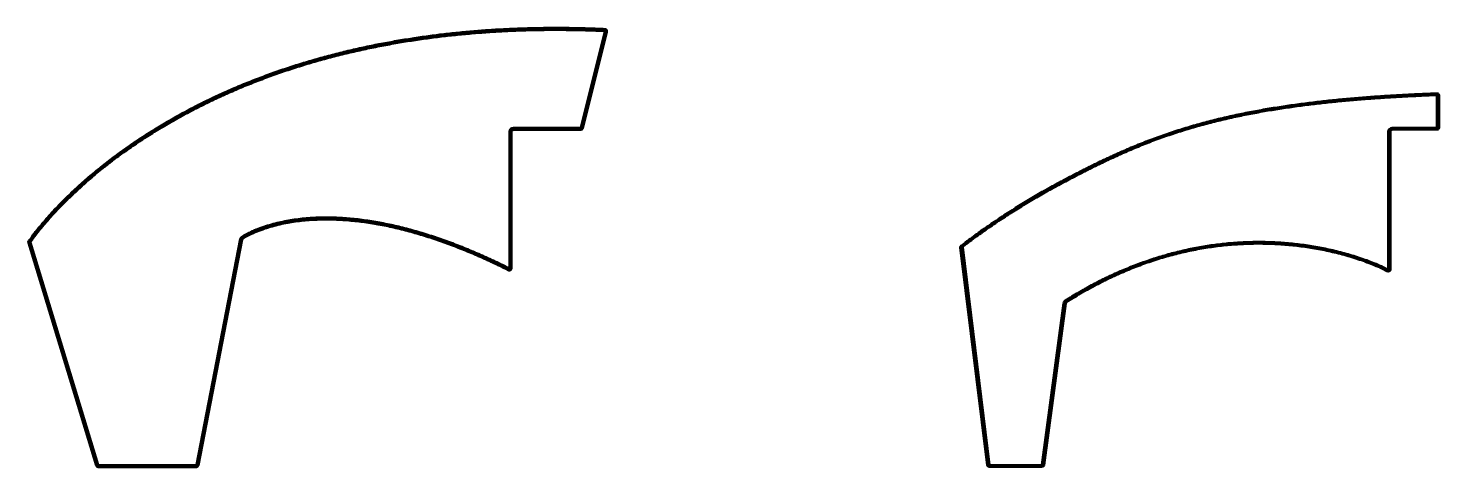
# Model space of a CAD drawing. Header units: inches. Extents: x 28.2 to 97.1, y -6.7 to 14.7.
import ezdxf

# ---------------------------------------------------------------- set-up
doc = ezdxf.new("R2010")
doc.units = ezdxf.units.IN
doc.header["$MEASUREMENT"] = 0
doc.layers.add('rounded offsets', color=7, linetype='Continuous')

msp = doc.modelspace()

# ---------------------------------------------------------------- linework, layer by layer
at = {"layer": 'rounded offsets', "color": 5, "lineweight": 53, "true_color": 0x0c00e7}
for points, knots in [([(56.482, 14.549), (56.482, 14.549), (55.302, 9.85), (55.302, 9.85), (55.291, 9.808), (55.253, 9.778), (55.209, 9.778), (55.209, 9.778), (51.919, 9.778), (51.919, 9.778), (51.866, 9.778), (51.823, 9.735), (51.823, 9.682), (51.823, 9.682), (51.823, 3.017), (51.823, 3.017), (51.823, 2.946), (51.748, 2.899), (51.685, 2.931), (51.568, 2.99), (51.453, 3.047), (51.338, 3.103), (51.221, 3.16), (51.105, 3.215), (50.989, 3.27), (50.871, 3.326), (50.755, 3.38), (50.639, 3.433), (50.52, 3.487), (50.402, 3.54), (50.286, 3.591), (50.167, 3.644), (50.048, 3.695), (49.931, 3.745), (49.811, 3.796), (49.692, 3.846), (49.574, 3.894), (49.453, 3.943), (49.334, 3.991), (49.215, 4.037), (49.093, 4.085), (48.973, 4.131), (48.854, 4.176), (48.732, 4.222), (48.611, 4.266), (48.491, 4.308), (48.368, 4.352), (48.246, 4.395), (48.125, 4.435), (48.002, 4.477), (47.879, 4.517), (47.758, 4.556), (47.634, 4.596), (47.51, 4.634), (47.389, 4.671), (47.263, 4.708), (47.14, 4.744), (47.017, 4.778), (46.891, 4.813), (46.767, 4.847), (46.644, 4.879), (46.517, 4.912), (46.392, 4.943), (46.268, 4.972), (46.141, 5.002), (46.015, 5.031), (45.891, 5.058), (45.763, 5.085), (45.637, 5.111), (45.512, 5.135), (45.384, 5.16), (45.257, 5.183), (45.132, 5.204), (45.003, 5.226), (44.875, 5.246), (44.75, 5.264), (44.62, 5.282), (44.492, 5.299), (44.366, 5.314), (44.236, 5.329), (44.108, 5.343), (43.982, 5.354), (43.851, 5.366), (43.722, 5.376), (43.596, 5.384), (43.465, 5.393), (43.336, 5.399), (43.21, 5.403), (43.078, 5.408), (42.949, 5.41), (42.824, 5.411), (42.691, 5.411), (42.562, 5.41), (42.437, 5.406), (42.304, 5.402), (42.176, 5.396), (42.051, 5.388), (41.918, 5.38), (41.79, 5.369), (41.665, 5.357), (41.533, 5.343), (41.405, 5.328), (41.281, 5.311), (41.149, 5.292), (41.021, 5.272), (40.899, 5.25), (40.767, 5.226), (40.641, 5.2), (40.521, 5.172), (40.388, 5.142), (40.263, 5.11), (40.146, 5.077), (40.013, 5.041), (39.89, 5.002), (39.776, 4.964), (39.643, 4.919), (39.522, 4.874), (39.413, 4.83), (39.276, 4.774), (39.158, 4.72), (39.06, 4.672), (38.887, 4.587), (38.775, 4.518), (38.723, 4.484), (38.701, 4.47), (38.686, 4.447), (38.681, 4.422), (38.681, 4.422), (36.541, -6.587), (36.541, -6.587), (36.532, -6.632), (36.493, -6.664), (36.447, -6.664), (36.447, -6.664), (31.649, -6.664), (31.649, -6.664), (31.607, -6.664), (31.569, -6.637), (31.557, -6.596), (31.557, -6.596), (28.241, 4.25), (28.241, 4.25), (28.233, 4.278), (28.237, 4.308), (28.253, 4.332), (28.29, 4.385), (28.365, 4.493), (28.482, 4.647), (28.548, 4.734), (28.629, 4.837), (28.722, 4.952), (28.797, 5.044), (28.88, 5.144), (28.972, 5.251), (29.051, 5.343), (29.136, 5.441), (29.228, 5.544), (29.311, 5.635), (29.398, 5.731), (29.491, 5.83), (29.577, 5.921), (29.666, 6.015), (29.76, 6.111), (29.848, 6.201), (29.939, 6.293), (30.035, 6.387), (30.125, 6.475), (30.218, 6.566), (30.315, 6.658), (30.406, 6.745), (30.501, 6.833), (30.599, 6.923), (30.693, 7.009), (30.789, 7.095), (30.888, 7.183), (30.984, 7.267), (31.081, 7.353), (31.182, 7.439), (31.279, 7.521), (31.378, 7.605), (31.48, 7.689), (31.578, 7.77), (31.679, 7.852), (31.782, 7.935), (31.881, 8.014), (31.983, 8.095), (32.087, 8.175), (32.188, 8.254), (32.292, 8.332), (32.397, 8.411), (32.499, 8.488), (32.603, 8.565), (32.71, 8.642), (32.813, 8.718), (32.919, 8.793), (33.026, 8.869), (33.131, 8.942), (33.238, 9.016), (33.346, 9.09), (33.452, 9.163), (33.56, 9.235), (33.669, 9.307), (33.776, 9.378), (33.885, 9.449), (33.995, 9.52), (34.103, 9.589), (34.213, 9.658), (34.324, 9.727), (34.433, 9.795), (34.544, 9.862), (34.656, 9.93), (34.766, 9.996), (34.878, 10.062), (34.991, 10.128), (35.102, 10.193), (35.215, 10.257), (35.329, 10.322), (35.441, 10.385), (35.554, 10.448), (35.669, 10.511), (35.782, 10.573), (35.896, 10.634), (36.011, 10.695), (36.125, 10.755), (36.24, 10.815), (36.356, 10.875), (36.471, 10.934), (36.587, 10.992), (36.704, 11.05), (36.819, 11.108), (36.936, 11.165), (37.053, 11.221), (37.169, 11.277), (37.287, 11.332), (37.405, 11.388), (37.522, 11.442), (37.64, 11.496), (37.759, 11.549), (37.876, 11.602), (37.995, 11.655), (38.115, 11.707), (38.233, 11.758), (38.352, 11.809), (38.473, 11.86), (38.591, 11.91), (38.711, 11.959), (38.832, 12.008), (38.952, 12.057), (39.072, 12.105), (39.194, 12.152), (39.314, 12.199), (39.435, 12.246), (39.557, 12.292), (39.677, 12.338), (39.799, 12.383), (39.922, 12.428), (40.043, 12.472), (40.165, 12.515), (40.288, 12.559), (40.41, 12.602), (40.532, 12.644), (40.656, 12.686), (40.778, 12.727), (40.901, 12.768), (41.025, 12.808), (41.148, 12.848), (41.271, 12.888), (41.396, 12.927), (41.519, 12.965), (41.643, 13.004), (41.768, 13.041), (41.891, 13.078), (42.015, 13.115), (42.141, 13.151), (42.265, 13.187), (42.389, 13.223), (42.515, 13.258), (42.639, 13.292), (42.765, 13.326), (42.891, 13.36), (43.015, 13.393), (43.141, 13.425), (43.267, 13.458), (43.392, 13.489), (43.518, 13.521), (43.645, 13.552), (43.77, 13.582), (43.896, 13.612), (44.023, 13.642), (44.149, 13.671), (44.275, 13.7), (44.403, 13.728), (44.529, 13.756), (44.655, 13.783), (44.783, 13.81), (44.909, 13.837), (45.036, 13.863), (45.164, 13.889), (45.291, 13.914), (45.418, 13.939), (45.546, 13.963), (45.673, 13.987), (45.8, 14.011), (45.929, 14.034), (46.056, 14.057), (46.183, 14.079), (46.312, 14.101), (46.439, 14.123), (46.567, 14.144), (46.696, 14.165), (46.823, 14.185), (46.951, 14.205), (47.08, 14.224), (47.208, 14.244), (47.336, 14.262), (47.465, 14.281), (47.593, 14.299), (47.722, 14.316), (47.851, 14.333), (47.979, 14.35), (48.107, 14.366), (48.237, 14.382), (48.365, 14.398), (48.494, 14.413), (48.623, 14.428), (48.751, 14.443), (48.88, 14.457), (49.01, 14.47), (49.138, 14.484), (49.267, 14.497), (49.397, 14.509), (49.526, 14.521), (49.655, 14.533), (49.785, 14.544), (49.913, 14.556), (50.042, 14.566), (50.172, 14.576), (50.301, 14.586), (50.43, 14.596), (50.56, 14.605), (50.689, 14.614), (50.819, 14.623), (50.949, 14.631), (51.078, 14.639), (51.207, 14.646), (51.337, 14.653), (51.466, 14.66), (51.596, 14.666), (51.726, 14.672), (51.855, 14.678), (51.984, 14.683), (52.115, 14.688), (52.244, 14.693), (52.373, 14.697), (52.503, 14.701), (52.633, 14.705), (52.762, 14.708), (52.892, 14.711), (53.022, 14.714), (53.151, 14.716), (53.281, 14.718), (53.411, 14.72), (53.54, 14.721), (53.671, 14.722), (53.8, 14.723), (53.929, 14.723), (54.06, 14.723), (54.189, 14.722), (54.319, 14.722), (54.449, 14.721), (54.578, 14.72), (54.708, 14.718), (54.838, 14.716), (54.967, 14.714), (55.097, 14.711), (55.227, 14.708), (55.356, 14.705), (55.486, 14.702), (55.616, 14.698), (55.745, 14.694), (55.875, 14.689), (56.005, 14.684), (56.134, 14.68), (56.263, 14.674), (56.393, 14.669), (56.454, 14.666), (56.497, 14.608), (56.482, 14.549)], [0, 0, 0, 0, 1, 1, 1, 2, 2, 2, 3, 3, 3, 4, 4, 4, 5, 5, 5, 6, 6, 6, 7, 7, 7, 8, 8, 8, 9, 9, 9, 10, 10, 10, 11, 11, 11, 12, 12, 12, 13, 13, 13, 14, 14, 14, 15, 15, 15, 16, 16, 16, 17, 17, 17, 18, 18, 18, 19, 19, 19, 20, 20, 20, 21, 21, 21, 22, 22, 22, 23, 23, 23, 24, 24, 24, 25, 25, 25, 26, 26, 26, 27, 27, 27, 28, 28, 28, 29, 29, 29, 30, 30, 30, 31, 31, 31, 32, 32, 32, 33, 33, 33, 34, 34, 34, 35, 35, 35, 36, 36, 36, 37, 37, 37, 38, 38, 38, 39, 39, 39, 40, 40, 40, 41, 41, 41, 42, 42, 42, 43, 43, 43, 44, 44, 44, 45, 45, 45, 46, 46, 46, 47, 47, 47, 48, 48, 48, 49, 49, 49, 50, 50, 50, 51, 51, 51, 52, 52, 52, 53, 53, 53, 54, 54, 54, 55, 55, 55, 56, 56, 56, 57, 57, 57, 58, 58, 58, 59, 59, 59, 60, 60, 60, 61, 61, 61, 62, 62, 62, 63, 63, 63, 64, 64, 64, 65, 65, 65, 66, 66, 66, 67, 67, 67, 68, 68, 68, 69, 69, 69, 70, 70, 70, 71, 71, 71, 72, 72, 72, 73, 73, 73, 74, 74, 74, 75, 75, 75, 76, 76, 76, 77, 77, 77, 78, 78, 78, 79, 79, 79, 80, 80, 80, 81, 81, 81, 82, 82, 82, 83, 83, 83, 84, 84, 84, 85, 85, 85, 86, 86, 86, 87, 87, 87, 88, 88, 88, 89, 89, 89, 90, 90, 90, 91, 91, 91, 92, 92, 92, 93, 93, 93, 94, 94, 94, 95, 95, 95, 96, 96, 96, 97, 97, 97, 98, 98, 98, 99, 99, 99, 100, 100, 100, 101, 101, 101, 102, 102, 102, 103, 103, 103, 104, 104, 104, 105, 105, 105, 106, 106, 106, 107, 107, 107, 108, 108, 108, 109, 109, 109, 110, 110, 110, 111, 111, 111, 112, 112, 112, 113, 113, 113, 114, 114, 114, 115, 115, 115, 116, 116, 116, 117, 117, 117, 118, 118, 118, 119, 119, 119, 120, 120, 120, 121, 121, 121, 122, 122, 122, 123, 123, 123, 124, 124, 124, 125, 125, 125, 126, 126, 126, 127, 127, 127, 128, 128, 128, 129, 129, 129, 129]), ([(31.649, -6.581), (31.643, -6.581), (31.638, -6.577), (31.637, -6.572), (31.637, -6.572), (28.321, 4.274), (28.321, 4.274), (28.32, 4.278), (28.32, 4.282), (28.322, 4.285), (28.361, 4.341), (28.43, 4.44), (28.532, 4.575), (28.593, 4.656), (28.667, 4.751), (28.752, 4.858), (28.821, 4.942), (28.897, 5.034), (28.981, 5.134), (29.053, 5.219), (29.131, 5.309), (29.215, 5.404), (29.291, 5.489), (29.371, 5.578), (29.456, 5.67), (29.533, 5.754), (29.615, 5.841), (29.701, 5.93), (29.781, 6.014), (29.865, 6.099), (29.952, 6.187), (30.041, 6.277), (30.132, 6.366), (30.224, 6.455), (30.315, 6.544), (30.408, 6.632), (30.501, 6.719), (30.594, 6.806), (30.688, 6.892), (30.783, 6.978), (30.877, 7.063), (30.973, 7.148), (31.069, 7.232), (31.165, 7.315), (31.262, 7.398), (31.36, 7.481), (31.457, 7.563), (31.555, 7.644), (31.654, 7.725), (31.752, 7.806), (31.852, 7.886), (31.952, 7.965), (32.052, 8.044), (32.153, 8.122), (32.254, 8.2), (32.355, 8.277), (32.457, 8.354), (32.56, 8.43), (32.662, 8.506), (32.765, 8.581), (32.869, 8.655), (32.972, 8.729), (33.077, 8.803), (33.182, 8.876), (33.286, 8.949), (33.391, 9.021), (33.497, 9.092), (33.603, 9.164), (33.709, 9.234), (33.816, 9.304), (33.922, 9.374), (34.03, 9.443), (34.138, 9.511), (34.245, 9.579), (34.353, 9.647), (34.462, 9.714), (34.573, 9.782), (34.684, 9.85), (34.796, 9.916), (34.908, 9.983), (35.02, 10.049), (35.133, 10.114), (35.245, 10.179), (35.358, 10.243), (35.472, 10.307), (35.586, 10.37), (35.7, 10.433), (35.814, 10.495), (35.928, 10.557), (36.043, 10.618), (36.159, 10.678), (36.274, 10.739), (36.389, 10.798), (36.506, 10.857), (36.621, 10.916), (36.738, 10.974), (36.855, 11.032), (36.971, 11.089), (37.089, 11.146), (37.206, 11.202), (37.324, 11.257), (37.441, 11.312), (37.56, 11.367), (37.678, 11.421), (37.797, 11.475), (37.916, 11.528), (38.034, 11.58), (38.154, 11.633), (38.273, 11.684), (38.393, 11.735), (38.513, 11.786), (38.633, 11.836), (38.753, 11.886), (38.873, 11.935), (38.994, 11.983), (39.115, 12.032), (39.236, 12.079), (39.358, 12.126), (39.479, 12.173), (39.6, 12.219), (39.723, 12.265), (39.844, 12.31), (39.966, 12.355), (40.089, 12.399), (40.211, 12.443), (40.334, 12.487), (40.457, 12.529), (40.58, 12.572), (40.703, 12.614), (40.827, 12.655), (40.95, 12.696), (41.074, 12.737), (41.198, 12.777), (41.321, 12.816), (41.445, 12.855), (41.57, 12.894), (41.694, 12.932), (41.819, 12.97), (41.944, 13.007), (42.068, 13.044), (42.193, 13.08), (42.319, 13.116), (42.444, 13.151), (42.571, 13.187), (42.698, 13.221), (42.824, 13.256), (42.951, 13.289), (43.078, 13.323), (43.205, 13.356), (43.332, 13.388), (43.459, 13.42), (43.586, 13.452), (43.714, 13.483), (43.842, 13.513), (43.969, 13.543), (44.097, 13.573), (44.225, 13.602), (44.353, 13.631), (44.481, 13.659), (44.609, 13.687), (44.737, 13.715), (44.866, 13.742), (44.995, 13.768), (45.123, 13.795), (45.251, 13.82), (45.38, 13.846), (45.509, 13.871), (45.638, 13.895), (45.767, 13.919), (45.896, 13.943), (46.025, 13.966), (46.155, 13.989), (46.283, 14.011), (46.413, 14.033), (46.543, 14.054), (46.672, 14.076), (46.801, 14.096), (46.931, 14.116), (47.061, 14.136), (47.19, 14.156), (47.32, 14.175), (47.45, 14.193), (47.58, 14.212), (47.71, 14.229), (47.84, 14.247), (47.97, 14.264), (48.1, 14.28), (48.23, 14.297), (48.361, 14.313), (48.491, 14.328), (48.621, 14.343), (48.752, 14.358), (48.882, 14.372), (49.012, 14.386), (49.143, 14.399), (49.274, 14.412), (49.404, 14.425), (49.535, 14.437), (49.666, 14.449), (49.796, 14.461), (49.927, 14.472), (50.058, 14.483), (50.188, 14.493), (50.319, 14.504), (50.45, 14.513), (50.581, 14.523), (50.712, 14.532), (50.843, 14.54), (50.974, 14.548), (51.104, 14.556), (51.236, 14.564), (51.366, 14.571), (51.497, 14.578), (51.629, 14.584), (51.76, 14.59), (51.891, 14.596), (52.022, 14.601), (52.153, 14.606), (52.284, 14.611), (52.415, 14.615), (52.546, 14.619), (52.677, 14.623), (52.809, 14.626), (52.94, 14.629), (53.071, 14.631), (53.202, 14.633), (53.333, 14.635), (53.464, 14.637), (53.596, 14.638), (53.727, 14.639), (53.858, 14.639), (53.989, 14.639), (54.103, 14.639), (54.218, 14.639), (54.332, 14.638), (54.446, 14.637), (54.561, 14.636), (54.675, 14.635), (54.789, 14.633), (54.904, 14.631), (55.018, 14.629), (55.132, 14.627), (55.247, 14.624), (55.361, 14.621), (55.475, 14.619), (55.59, 14.615), (55.704, 14.612), (55.818, 14.608), (55.933, 14.604), (56.047, 14.599), (56.161, 14.595), (56.276, 14.59), (56.39, 14.585), (56.394, 14.585), (56.397, 14.583), (56.399, 14.58), (56.402, 14.577), (56.403, 14.573), (56.402, 14.57), (56.402, 14.57), (55.221, 9.871), (55.221, 9.871), (55.219, 9.865), (55.214, 9.861), (55.209, 9.861), (55.209, 9.861), (51.919, 9.861), (51.919, 9.861), (51.821, 9.861), (51.74, 9.781), (51.74, 9.682), (51.74, 9.682), (51.74, 3.017), (51.74, 3.017), (51.74, 3.007), (51.731, 3.004), (51.727, 3.004), (51.726, 3.004), (51.724, 3.005), (51.722, 3.006), (51.604, 3.065), (51.487, 3.123), (51.37, 3.18), (51.252, 3.237), (51.134, 3.294), (51.016, 3.349), (50.897, 3.406), (50.778, 3.461), (50.66, 3.515), (50.54, 3.569), (50.42, 3.623), (50.301, 3.675), (50.181, 3.728), (50.061, 3.78), (49.941, 3.831), (49.82, 3.882), (49.699, 3.933), (49.578, 3.982), (49.456, 4.031), (49.335, 4.08), (49.213, 4.127), (49.091, 4.175), (48.968, 4.222), (48.847, 4.267), (48.723, 4.313), (48.6, 4.358), (48.478, 4.401), (48.353, 4.445), (48.23, 4.488), (48.106, 4.529), (47.981, 4.571), (47.857, 4.612), (47.733, 4.651), (47.607, 4.691), (47.482, 4.73), (47.358, 4.767), (47.231, 4.804), (47.105, 4.84), (46.98, 4.875), (46.853, 4.91), (46.727, 4.944), (46.601, 4.976), (46.475, 5.008), (46.35, 5.039), (46.225, 5.068), (46.099, 5.097), (45.973, 5.125), (45.848, 5.152), (45.721, 5.179), (45.595, 5.204), (45.469, 5.228), (45.342, 5.252), (45.215, 5.274), (45.089, 5.295), (44.961, 5.316), (44.833, 5.336), (44.707, 5.354), (44.578, 5.372), (44.45, 5.388), (44.323, 5.403), (44.194, 5.418), (44.066, 5.431), (43.939, 5.442), (43.809, 5.453), (43.681, 5.463), (43.553, 5.47), (43.424, 5.478), (43.295, 5.484), (43.167, 5.488), (43.037, 5.492), (42.909, 5.494), (42.781, 5.494), (42.649, 5.494), (42.519, 5.492), (42.394, 5.488), (42.261, 5.484), (42.132, 5.477), (42.007, 5.469), (41.874, 5.46), (41.746, 5.449), (41.621, 5.436), (41.489, 5.422), (41.36, 5.406), (41.237, 5.389), (41.104, 5.37), (40.977, 5.349), (40.855, 5.326), (40.722, 5.302), (40.596, 5.275), (40.476, 5.248), (40.343, 5.217), (40.218, 5.185), (40.101, 5.152), (39.968, 5.114), (39.845, 5.076), (39.731, 5.037), (39.598, 4.991), (39.477, 4.946), (39.368, 4.901), (39.231, 4.845), (39.113, 4.791), (39.015, 4.743), (38.845, 4.658), (38.733, 4.59), (38.677, 4.554), (38.637, 4.527), (38.608, 4.485), (38.599, 4.438), (38.599, 4.438), (36.459, -6.571), (36.459, -6.571), (36.458, -6.577), (36.453, -6.581), (36.447, -6.581), (36.447, -6.581), (31.649, -6.581), (31.649, -6.581)], [0, 0, 0, 0, 1, 1, 1, 2, 2, 2, 3, 3, 3, 4, 4, 4, 5, 5, 5, 6, 6, 6, 7, 7, 7, 8, 8, 8, 9, 9, 9, 10, 10, 10, 11, 11, 11, 12, 12, 12, 13, 13, 13, 14, 14, 14, 15, 15, 15, 16, 16, 16, 17, 17, 17, 18, 18, 18, 19, 19, 19, 20, 20, 20, 21, 21, 21, 22, 22, 22, 23, 23, 23, 24, 24, 24, 25, 25, 25, 26, 26, 26, 27, 27, 27, 28, 28, 28, 29, 29, 29, 30, 30, 30, 31, 31, 31, 32, 32, 32, 33, 33, 33, 34, 34, 34, 35, 35, 35, 36, 36, 36, 37, 37, 37, 38, 38, 38, 39, 39, 39, 40, 40, 40, 41, 41, 41, 42, 42, 42, 43, 43, 43, 44, 44, 44, 45, 45, 45, 46, 46, 46, 47, 47, 47, 48, 48, 48, 49, 49, 49, 50, 50, 50, 51, 51, 51, 52, 52, 52, 53, 53, 53, 54, 54, 54, 55, 55, 55, 56, 56, 56, 57, 57, 57, 58, 58, 58, 59, 59, 59, 60, 60, 60, 61, 61, 61, 62, 62, 62, 63, 63, 63, 64, 64, 64, 65, 65, 65, 66, 66, 66, 67, 67, 67, 68, 68, 68, 69, 69, 69, 70, 70, 70, 71, 71, 71, 72, 72, 72, 73, 73, 73, 74, 74, 74, 75, 75, 75, 76, 76, 76, 77, 77, 77, 78, 78, 78, 79, 79, 79, 80, 80, 80, 81, 81, 81, 82, 82, 82, 83, 83, 83, 84, 84, 84, 85, 85, 85, 86, 86, 86, 87, 87, 87, 88, 88, 88, 89, 89, 89, 90, 90, 90, 91, 91, 91, 92, 92, 92, 93, 93, 93, 94, 94, 94, 95, 95, 95, 96, 96, 96, 97, 97, 97, 98, 98, 98, 99, 99, 99, 100, 100, 100, 101, 101, 101, 102, 102, 102, 103, 103, 103, 104, 104, 104, 105, 105, 105, 106, 106, 106, 107, 107, 107, 108, 108, 108, 109, 109, 109, 110, 110, 110, 111, 111, 111, 112, 112, 112, 113, 113, 113, 114, 114, 114, 115, 115, 115, 116, 116, 116, 117, 117, 117, 118, 118, 118, 119, 119, 119, 120, 120, 120, 121, 121, 121, 122, 122, 122, 123, 123, 123, 124, 124, 124, 125, 125, 125, 126, 126, 126, 127, 127, 127, 128, 128, 128, 129, 129, 129, 130, 130, 130, 131, 131, 131, 132, 132, 132, 132]), ([(78.869, 1.303), (78.873, 1.332), (78.889, 1.357), (78.914, 1.373), (79.025, 1.443), (79.135, 1.512), (79.246, 1.579), (79.358, 1.647), (79.47, 1.713), (79.581, 1.778), (79.695, 1.844), (79.808, 1.909), (79.921, 1.971), (80.036, 2.035), (80.15, 2.097), (80.264, 2.158), (80.38, 2.219), (80.496, 2.279), (80.611, 2.337), (80.728, 2.396), (80.845, 2.454), (80.962, 2.51), (81.08, 2.566), (81.198, 2.621), (81.316, 2.675), (81.435, 2.729), (81.555, 2.781), (81.673, 2.832), (81.794, 2.884), (81.914, 2.934), (82.034, 2.982), (82.156, 3.031), (82.277, 3.078), (82.398, 3.124), (82.521, 3.17), (82.643, 3.215), (82.765, 3.258), (82.889, 3.301), (83.012, 3.343), (83.135, 3.384), (83.26, 3.424), (83.384, 3.464), (83.507, 3.501), (83.633, 3.539), (83.758, 3.575), (83.883, 3.61), (84.009, 3.645), (84.135, 3.678), (84.26, 3.71), (84.387, 3.742), (84.514, 3.773), (84.64, 3.802), (84.768, 3.831), (84.895, 3.859), (85.022, 3.884), (85.15, 3.911), (85.278, 3.935), (85.405, 3.958), (85.534, 3.981), (85.663, 4.003), (85.79, 4.023), (85.92, 4.043), (86.049, 4.061), (86.177, 4.078), (86.307, 4.095), (86.437, 4.111), (86.565, 4.125), (86.696, 4.139), (86.825, 4.151), (86.954, 4.162), (87.085, 4.173), (87.215, 4.182), (87.344, 4.189), (87.475, 4.197), (87.605, 4.203), (87.734, 4.208), (87.865, 4.212), (87.995, 4.215), (88.124, 4.217), (88.256, 4.218), (88.386, 4.218), (88.515, 4.216), (88.647, 4.214), (88.777, 4.211), (88.905, 4.206), (89.037, 4.201), (89.167, 4.195), (89.296, 4.187), (89.427, 4.179), (89.557, 4.169), (89.685, 4.158), (89.817, 4.147), (89.946, 4.134), (90.074, 4.12), (90.205, 4.105), (90.335, 4.09), (90.462, 4.072), (90.593, 4.055), (90.722, 4.035), (90.848, 4.015), (90.979, 3.994), (91.107, 3.972), (91.233, 3.948), (91.364, 3.924), (91.491, 3.898), (91.616, 3.872), (91.747, 3.844), (91.874, 3.816), (91.997, 3.786), (92.127, 3.755), (92.254, 3.723), (92.376, 3.69), (92.506, 3.655), (92.631, 3.62), (92.752, 3.584), (92.882, 3.545), (93.006, 3.506), (93.124, 3.468), (93.255, 3.425), (93.378, 3.382), (93.494, 3.34), (93.625, 3.292), (93.747, 3.245), (93.858, 3.2), (93.993, 3.146), (94.113, 3.094), (94.218, 3.047), (94.367, 2.979), (94.484, 2.919), (94.567, 2.873), (94.632, 2.837), (94.712, 2.884), (94.712, 2.959), (94.712, 2.959), (94.712, 9.68), (94.712, 9.68), (94.712, 9.734), (94.756, 9.778), (94.81, 9.778), (94.81, 9.778), (96.99, 9.778), (96.99, 9.778), (97.044, 9.778), (97.087, 9.822), (97.087, 9.875), (97.087, 9.875), (97.087, 11.447), (97.087, 11.447), (97.087, 11.503), (97.041, 11.547), (96.986, 11.545), (96.855, 11.54), (96.725, 11.535), (96.596, 11.53), (96.465, 11.525), (96.335, 11.519), (96.206, 11.513), (96.075, 11.508), (95.945, 11.501), (95.816, 11.495), (95.685, 11.489), (95.555, 11.482), (95.426, 11.475), (95.295, 11.469), (95.165, 11.461), (95.036, 11.454), (94.905, 11.446), (94.775, 11.439), (94.646, 11.431), (94.515, 11.423), (94.385, 11.414), (94.256, 11.406), (94.125, 11.397), (93.995, 11.388), (93.867, 11.379), (93.736, 11.369), (93.606, 11.359), (93.477, 11.349), (93.346, 11.339), (93.217, 11.329), (93.088, 11.318), (92.957, 11.307), (92.828, 11.296), (92.699, 11.285), (92.568, 11.273), (92.439, 11.261), (92.31, 11.249), (92.179, 11.237), (92.05, 11.224), (91.922, 11.211), (91.791, 11.197), (91.662, 11.184), (91.533, 11.17), (91.403, 11.156), (91.273, 11.141), (91.145, 11.126), (91.015, 11.111), (90.885, 11.096), (90.758, 11.08), (90.627, 11.064), (90.498, 11.048), (90.37, 11.031), (90.24, 11.014), (90.111, 10.996), (89.983, 10.979), (89.853, 10.96), (89.724, 10.942), (89.597, 10.923), (89.467, 10.904), (89.338, 10.884), (89.211, 10.864), (89.081, 10.844), (88.952, 10.823), (88.825, 10.801), (88.696, 10.78), (88.567, 10.758), (88.441, 10.735), (88.311, 10.712), (88.183, 10.689), (88.056, 10.665), (87.927, 10.641), (87.799, 10.616), (87.673, 10.591), (87.544, 10.565), (87.417, 10.539), (87.291, 10.513), (87.162, 10.486), (87.035, 10.458), (86.909, 10.43), (86.781, 10.401), (86.654, 10.372), (86.528, 10.343), (86.4, 10.313), (86.274, 10.282), (86.149, 10.251), (86.021, 10.219), (85.895, 10.187), (85.771, 10.154), (85.643, 10.12), (85.518, 10.087), (85.394, 10.052), (85.267, 10.017), (85.142, 9.981), (85.018, 9.945), (84.892, 9.908), (84.767, 9.871), (84.644, 9.833), (84.519, 9.794), (84.394, 9.755), (84.272, 9.715), (84.147, 9.675), (84.023, 9.634), (83.901, 9.593), (83.777, 9.551), (83.654, 9.508), (83.532, 9.464), (83.409, 9.421), (83.286, 9.376), (83.165, 9.331), (83.043, 9.285), (82.921, 9.239), (82.8, 9.192), (82.678, 9.145), (82.557, 9.097), (82.437, 9.048), (82.316, 8.999), (82.196, 8.95), (82.076, 8.899), (81.956, 8.849), (81.836, 8.797), (81.717, 8.745), (81.598, 8.693), (81.479, 8.641), (81.361, 8.587), (81.242, 8.534), (81.123, 8.479), (81.006, 8.424), (80.887, 8.37), (80.77, 8.314), (80.652, 8.258), (80.535, 8.202), (80.418, 8.145), (80.301, 8.088), (80.184, 8.03), (80.068, 7.972), (79.951, 7.914), (79.835, 7.856), (79.719, 7.797), (79.603, 7.737), (79.487, 7.678), (79.372, 7.619), (79.256, 7.558), (79.141, 7.499), (79.026, 7.438), (78.91, 7.377), (78.795, 7.317), (78.68, 7.256), (78.565, 7.194), (78.452, 7.134), (78.341, 7.074), (78.231, 7.014), (78.119, 6.953), (78.009, 6.891), (77.9, 6.83), (77.788, 6.767), (77.678, 6.705), (77.57, 6.643), (77.459, 6.578), (77.35, 6.515), (77.242, 6.451), (77.132, 6.386), (77.023, 6.321), (76.917, 6.257), (76.807, 6.19), (76.699, 6.124), (76.593, 6.059), (76.484, 5.991), (76.377, 5.923), (76.272, 5.857), (76.163, 5.788), (76.056, 5.719), (75.953, 5.652), (75.844, 5.582), (75.738, 5.512), (75.636, 5.444), (75.527, 5.372), (75.422, 5.301), (75.321, 5.233), (75.212, 5.159), (75.107, 5.087), (75.008, 5.018), (74.898, 4.942), (74.795, 4.869), (74.698, 4.8), (74.586, 4.72), (74.484, 4.646), (74.39, 4.578), (74.274, 4.493), (74.172, 4.417), (74.086, 4.352), (73.94, 4.242), (73.838, 4.163), (73.785, 4.121), (73.758, 4.1), (73.744, 4.066), (73.748, 4.032), (73.748, 4.032), (75.065, -6.579), (75.065, -6.579), (75.072, -6.628), (75.113, -6.664), (75.162, -6.664), (75.162, -6.664), (77.709, -6.664), (77.709, -6.664), (77.758, -6.664), (77.8, -6.628), (77.806, -6.58), (77.806, -6.58), (78.869, 1.303), (78.869, 1.303)], [0, 0, 0, 0, 1, 1, 1, 2, 2, 2, 3, 3, 3, 4, 4, 4, 5, 5, 5, 6, 6, 6, 7, 7, 7, 8, 8, 8, 9, 9, 9, 10, 10, 10, 11, 11, 11, 12, 12, 12, 13, 13, 13, 14, 14, 14, 15, 15, 15, 16, 16, 16, 17, 17, 17, 18, 18, 18, 19, 19, 19, 20, 20, 20, 21, 21, 21, 22, 22, 22, 23, 23, 23, 24, 24, 24, 25, 25, 25, 26, 26, 26, 27, 27, 27, 28, 28, 28, 29, 29, 29, 30, 30, 30, 31, 31, 31, 32, 32, 32, 33, 33, 33, 34, 34, 34, 35, 35, 35, 36, 36, 36, 37, 37, 37, 38, 38, 38, 39, 39, 39, 40, 40, 40, 41, 41, 41, 42, 42, 42, 43, 43, 43, 44, 44, 44, 45, 45, 45, 46, 46, 46, 47, 47, 47, 48, 48, 48, 49, 49, 49, 50, 50, 50, 51, 51, 51, 52, 52, 52, 53, 53, 53, 54, 54, 54, 55, 55, 55, 56, 56, 56, 57, 57, 57, 58, 58, 58, 59, 59, 59, 60, 60, 60, 61, 61, 61, 62, 62, 62, 63, 63, 63, 64, 64, 64, 65, 65, 65, 66, 66, 66, 67, 67, 67, 68, 68, 68, 69, 69, 69, 70, 70, 70, 71, 71, 71, 72, 72, 72, 73, 73, 73, 74, 74, 74, 75, 75, 75, 76, 76, 76, 77, 77, 77, 78, 78, 78, 79, 79, 79, 80, 80, 80, 81, 81, 81, 82, 82, 82, 83, 83, 83, 84, 84, 84, 85, 85, 85, 86, 86, 86, 87, 87, 87, 88, 88, 88, 89, 89, 89, 90, 90, 90, 91, 91, 91, 92, 92, 92, 93, 93, 93, 94, 94, 94, 95, 95, 95, 96, 96, 96, 97, 97, 97, 98, 98, 98, 99, 99, 99, 100, 100, 100, 101, 101, 101, 102, 102, 102, 103, 103, 103, 104, 104, 104, 105, 105, 105, 106, 106, 106, 107, 107, 107, 108, 108, 108, 109, 109, 109, 110, 110, 110, 111, 111, 111, 112, 112, 112, 113, 113, 113, 114, 114, 114, 115, 115, 115, 116, 116, 116, 117, 117, 117, 118, 118, 118, 119, 119, 119, 120, 120, 120, 120]), ([(75.162, -6.581), (75.155, -6.581), (75.149, -6.576), (75.148, -6.568), (75.148, -6.568), (73.831, 4.042), (73.831, 4.042), (73.83, 4.047), (73.832, 4.052), (73.836, 4.055), (73.895, 4.101), (73.996, 4.18), (74.136, 4.286), (74.223, 4.351), (74.324, 4.427), (74.44, 4.511), (74.533, 4.58), (74.636, 4.654), (74.747, 4.733), (74.843, 4.802), (74.947, 4.875), (75.056, 4.951), (75.155, 5.019), (75.259, 5.091), (75.368, 5.165), (75.469, 5.233), (75.573, 5.304), (75.682, 5.376), (75.784, 5.443), (75.89, 5.513), (75.998, 5.583), (76.102, 5.65), (76.208, 5.718), (76.317, 5.787), (76.421, 5.854), (76.528, 5.921), (76.637, 5.988), (76.743, 6.053), (76.85, 6.119), (76.96, 6.186), (77.066, 6.25), (77.175, 6.315), (77.285, 6.38), (77.392, 6.443), (77.501, 6.507), (77.612, 6.571), (77.72, 6.633), (77.829, 6.695), (77.94, 6.758), (78.049, 6.819), (78.159, 6.88), (78.271, 6.941), (78.381, 7.001), (78.492, 7.061), (78.604, 7.121), (78.718, 7.182), (78.831, 7.241), (78.943, 7.301), (79.057, 7.361), (79.17, 7.42), (79.283, 7.478), (79.397, 7.538), (79.511, 7.596), (79.624, 7.654), (79.738, 7.713), (79.852, 7.77), (79.966, 7.827), (80.081, 7.885), (80.195, 7.942), (80.309, 7.998), (80.425, 8.055), (80.54, 8.11), (80.654, 8.166), (80.77, 8.221), (80.886, 8.276), (81.001, 8.33), (81.117, 8.384), (81.233, 8.437), (81.349, 8.49), (81.466, 8.543), (81.583, 8.595), (81.7, 8.646), (81.817, 8.698), (81.934, 8.748), (82.052, 8.798), (82.17, 8.848), (82.288, 8.897), (82.406, 8.946), (82.524, 8.994), (82.643, 9.041), (82.762, 9.088), (82.881, 9.135), (83, 9.18), (83.12, 9.225), (83.239, 9.27), (83.359, 9.314), (83.48, 9.358), (83.6, 9.401), (83.72, 9.443), (83.842, 9.485), (83.962, 9.526), (84.083, 9.567), (84.206, 9.607), (84.326, 9.646), (84.448, 9.685), (84.571, 9.723), (84.692, 9.761), (84.814, 9.798), (84.938, 9.835), (85.059, 9.871), (85.182, 9.906), (85.306, 9.941), (85.428, 9.976), (85.552, 10.009), (85.676, 10.043), (85.798, 10.075), (85.921, 10.107), (86.045, 10.139), (86.167, 10.17), (86.29, 10.2), (86.415, 10.23), (86.537, 10.259), (86.661, 10.288), (86.785, 10.317), (86.908, 10.345), (87.032, 10.372), (87.157, 10.399), (87.28, 10.425), (87.405, 10.451), (87.53, 10.477), (87.653, 10.502), (87.778, 10.527), (87.904, 10.551), (88.027, 10.575), (88.152, 10.598), (88.278, 10.621), (88.402, 10.644), (88.527, 10.666), (88.653, 10.687), (88.777, 10.709), (88.902, 10.73), (89.028, 10.75), (89.153, 10.77), (89.278, 10.79), (89.405, 10.809), (89.529, 10.828), (89.655, 10.847), (89.781, 10.865), (89.906, 10.883), (90.032, 10.901), (90.158, 10.918), (90.283, 10.935), (90.409, 10.952), (90.536, 10.968), (90.661, 10.984), (90.787, 11), (90.914, 11.015), (91.039, 11.03), (91.165, 11.045), (91.292, 11.059), (91.417, 11.073), (91.544, 11.087), (91.671, 11.101), (91.796, 11.114), (91.922, 11.127), (92.05, 11.14), (92.175, 11.152), (92.301, 11.165), (92.429, 11.176), (92.554, 11.188), (92.681, 11.2), (92.808, 11.211), (92.933, 11.222), (93.06, 11.232), (93.187, 11.243), (93.313, 11.253), (93.44, 11.263), (93.567, 11.273), (93.693, 11.282), (93.819, 11.292), (93.947, 11.301), (94.073, 11.31), (94.199, 11.318), (94.327, 11.327), (94.453, 11.335), (94.579, 11.343), (94.707, 11.351), (94.833, 11.359), (94.959, 11.366), (95.087, 11.374), (95.213, 11.381), (95.34, 11.388), (95.467, 11.394), (95.593, 11.401), (95.72, 11.407), (95.848, 11.413), (95.974, 11.419), (96.1, 11.425), (96.228, 11.431), (96.354, 11.437), (96.481, 11.442), (96.608, 11.447), (96.734, 11.452), (96.861, 11.457), (96.989, 11.462), (96.989, 11.462), (96.989, 11.462), (96.989, 11.462), (96.998, 11.462), (97.004, 11.455), (97.004, 11.447), (97.004, 11.447), (97.004, 9.875), (97.004, 9.875), (97.004, 9.868), (96.998, 9.861), (96.99, 9.861), (96.99, 9.861), (94.81, 9.861), (94.81, 9.861), (94.71, 9.861), (94.629, 9.78), (94.629, 9.68), (94.629, 9.68), (94.629, 2.959), (94.629, 2.959), (94.629, 2.948), (94.619, 2.944), (94.615, 2.944), (94.612, 2.944), (94.61, 2.945), (94.608, 2.946), (94.563, 2.971), (94.449, 3.032), (94.267, 3.116), (94.17, 3.16), (94.053, 3.211), (93.917, 3.267), (93.811, 3.31), (93.692, 3.356), (93.562, 3.404), (93.451, 3.445), (93.331, 3.487), (93.202, 3.53), (93.088, 3.568), (92.967, 3.606), (92.839, 3.645), (92.723, 3.68), (92.6, 3.715), (92.473, 3.75), (92.35, 3.784), (92.226, 3.816), (92.101, 3.847), (91.977, 3.877), (91.853, 3.906), (91.728, 3.934), (91.603, 3.961), (91.478, 3.987), (91.352, 4.011), (91.227, 4.036), (91.101, 4.058), (90.974, 4.08), (90.849, 4.101), (90.722, 4.12), (90.595, 4.139), (90.469, 4.157), (90.342, 4.173), (90.215, 4.188), (90.088, 4.204), (89.961, 4.217), (89.833, 4.229), (89.706, 4.241), (89.579, 4.252), (89.451, 4.261), (89.324, 4.27), (89.196, 4.277), (89.068, 4.283), (88.94, 4.289), (88.813, 4.293), (88.685, 4.296), (88.557, 4.299), (88.429, 4.301), (88.301, 4.301), (88.177, 4.301), (88.053, 4.299), (87.928, 4.297), (87.804, 4.294), (87.68, 4.289), (87.556, 4.284), (87.432, 4.278), (87.308, 4.271), (87.184, 4.262), (87.06, 4.254), (86.936, 4.244), (86.812, 4.233), (86.689, 4.221), (86.565, 4.209), (86.442, 4.194), (86.318, 4.18), (86.195, 4.165), (86.072, 4.148), (85.949, 4.131), (85.826, 4.113), (85.703, 4.093), (85.581, 4.073), (85.458, 4.052), (85.336, 4.03), (85.214, 4.008), (85.092, 3.984), (84.97, 3.959), (84.849, 3.934), (84.728, 3.907), (84.606, 3.879), (84.485, 3.852), (84.365, 3.822), (84.244, 3.792), (84.124, 3.762), (84.004, 3.73), (83.884, 3.697), (83.766, 3.664), (83.648, 3.63), (83.53, 3.595), (83.413, 3.56), (83.296, 3.523), (83.179, 3.485), (83.063, 3.448), (82.947, 3.409), (82.83, 3.369), (82.715, 3.328), (82.599, 3.287), (82.484, 3.244), (82.369, 3.202), (82.255, 3.158), (82.14, 3.113), (82.027, 3.068), (81.913, 3.022), (81.8, 2.975), (81.687, 2.928), (81.574, 2.88), (81.461, 2.83), (81.35, 2.781), (81.238, 2.73), (81.126, 2.678), (81.015, 2.627), (80.905, 2.574), (80.794, 2.52), (80.684, 2.467), (80.575, 2.412), (80.465, 2.356), (80.356, 2.3), (80.248, 2.243), (80.139, 2.185), (80.032, 2.127), (79.924, 2.068), (79.817, 2.008), (79.71, 1.949), (79.604, 1.888), (79.498, 1.826), (79.392, 1.764), (79.287, 1.701), (79.182, 1.637), (79.077, 1.574), (78.973, 1.509), (78.869, 1.443), (78.824, 1.414), (78.794, 1.367), (78.787, 1.314), (78.787, 1.314), (77.724, -6.569), (77.724, -6.569), (77.723, -6.576), (77.717, -6.581), (77.709, -6.581), (77.709, -6.581), (75.162, -6.581), (75.162, -6.581)], [0, 0, 0, 0, 1, 1, 1, 2, 2, 2, 3, 3, 3, 4, 4, 4, 5, 5, 5, 6, 6, 6, 7, 7, 7, 8, 8, 8, 9, 9, 9, 10, 10, 10, 11, 11, 11, 12, 12, 12, 13, 13, 13, 14, 14, 14, 15, 15, 15, 16, 16, 16, 17, 17, 17, 18, 18, 18, 19, 19, 19, 20, 20, 20, 21, 21, 21, 22, 22, 22, 23, 23, 23, 24, 24, 24, 25, 25, 25, 26, 26, 26, 27, 27, 27, 28, 28, 28, 29, 29, 29, 30, 30, 30, 31, 31, 31, 32, 32, 32, 33, 33, 33, 34, 34, 34, 35, 35, 35, 36, 36, 36, 37, 37, 37, 38, 38, 38, 39, 39, 39, 40, 40, 40, 41, 41, 41, 42, 42, 42, 43, 43, 43, 44, 44, 44, 45, 45, 45, 46, 46, 46, 47, 47, 47, 48, 48, 48, 49, 49, 49, 50, 50, 50, 51, 51, 51, 52, 52, 52, 53, 53, 53, 54, 54, 54, 55, 55, 55, 56, 56, 56, 57, 57, 57, 58, 58, 58, 59, 59, 59, 60, 60, 60, 61, 61, 61, 62, 62, 62, 63, 63, 63, 64, 64, 64, 65, 65, 65, 66, 66, 66, 67, 67, 67, 68, 68, 68, 69, 69, 69, 70, 70, 70, 71, 71, 71, 72, 72, 72, 73, 73, 73, 74, 74, 74, 75, 75, 75, 76, 76, 76, 77, 77, 77, 78, 78, 78, 79, 79, 79, 80, 80, 80, 81, 81, 81, 82, 82, 82, 83, 83, 83, 84, 84, 84, 85, 85, 85, 86, 86, 86, 87, 87, 87, 88, 88, 88, 89, 89, 89, 90, 90, 90, 91, 91, 91, 92, 92, 92, 93, 93, 93, 94, 94, 94, 95, 95, 95, 96, 96, 96, 97, 97, 97, 98, 98, 98, 99, 99, 99, 100, 100, 100, 101, 101, 101, 102, 102, 102, 103, 103, 103, 104, 104, 104, 105, 105, 105, 106, 106, 106, 107, 107, 107, 108, 108, 108, 109, 109, 109, 110, 110, 110, 111, 111, 111, 112, 112, 112, 113, 113, 113, 114, 114, 114, 115, 115, 115, 116, 116, 116, 117, 117, 117, 118, 118, 118, 119, 119, 119, 120, 120, 120, 121, 121, 121, 122, 122, 122, 123, 123, 123, 124, 124, 124, 125, 125, 125, 125])]:
    msp.add_open_spline(points, degree=3, knots=knots, dxfattribs=at)

doc.saveas('drawing.dxf')
